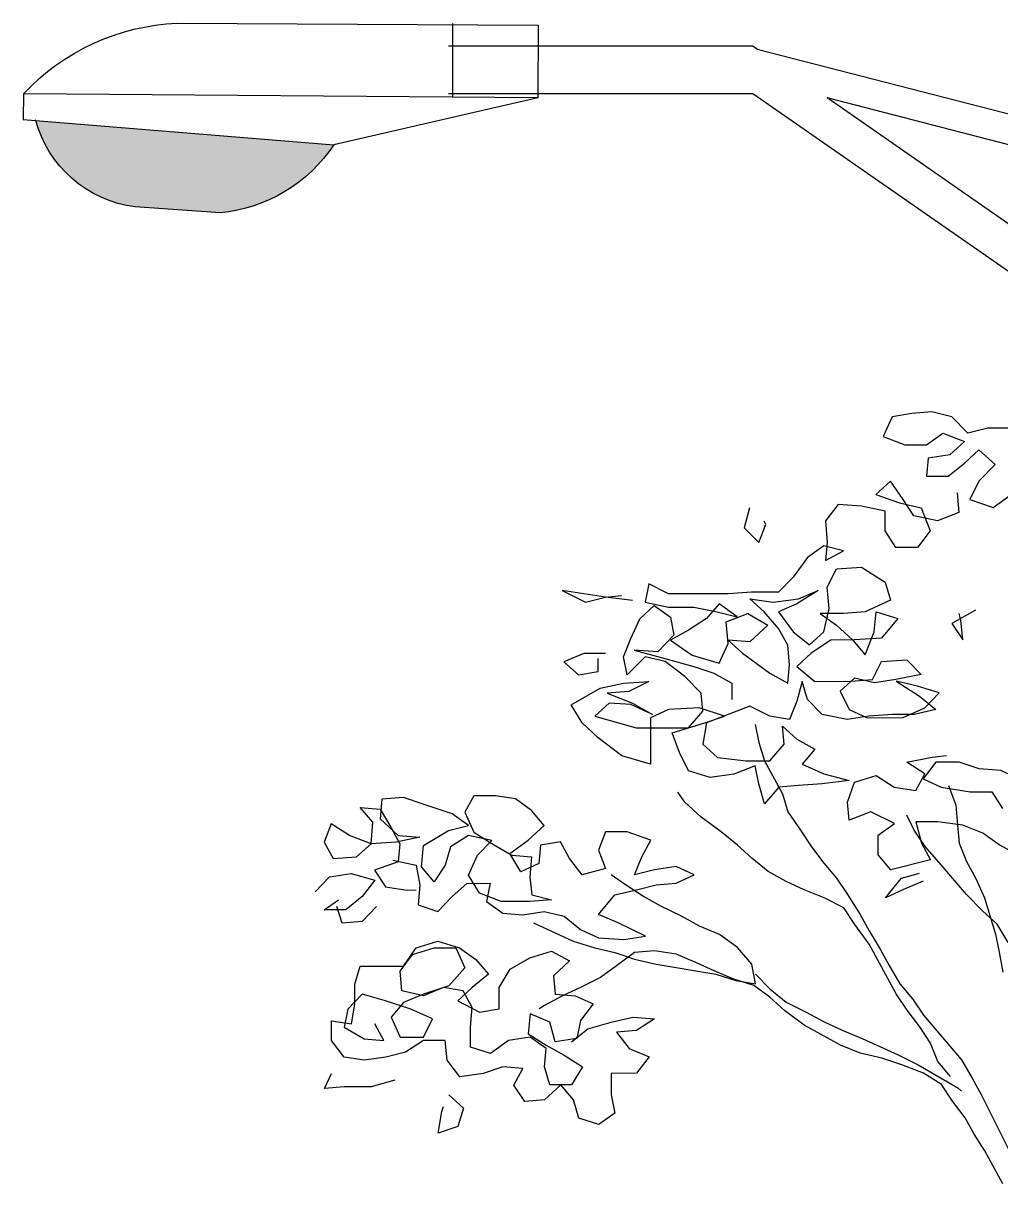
# Model space of a CAD drawing. Header units: inches. Extents: x 295786 to 300745, y 68261 to 70432.
# Drawn here: x 296620.17 to 296653.21, y 70323.77 to 70363.02 of the extents above; entities that cross this region are included whole.
import ezdxf

# ---------------------------------------------------------------- set-up
doc = ezdxf.new("R2010")
doc.units = ezdxf.units.IN
doc.header["$MEASUREMENT"] = 0
for name, color, linetype in [('new line', 2, 'Continuous'), ('POLE', 3, 'Continuous'), ('Tree', 102, 'Continuous')]:
    doc.layers.add(name, color=color, linetype=linetype)

# ---------------------------------------------------------------- blocks, each defined once
blk = doc.blocks.new('T2')
at = {"layer": 'Tree'}
for p, q in [((20.452, 277.476), (21.428, 278.468)), ((21.428, 278.468), (22.62, 278.765)), ((22.62, 278.765), (23.811, 278.665)), ((23.811, 278.665), (25.002, 278.465)), ((25.002, 278.465), (25.542, 277.273)), ((17.962, 277.776), (19.261, 277.775)), ((19.261, 277.775), (20.452, 277.476)), ((21.968, 277.475), (20.668, 276.98)), ((22.942, 276.779), (21.968, 277.475)), ((20.668, 276.98), (21.534, 276.185)), ((24.242, 276.778), (22.942, 276.779)), ((25.542, 277.273), (24.242, 276.778)), ((19.801, 276.484), (18.826, 275.591)), ((20.667, 275.689), (19.801, 276.484)), ((21.534, 276.185), (22.833, 275.985)), ((22.833, 275.985), (22.941, 274.893)), ((18.826, 275.591), (19.8, 274.598)), ((21.641, 274.894), (20.667, 275.689)), ((19.8, 274.598), (20.34, 273.505)), ((22.941, 274.893), (21.641, 274.894)), ((24.347, 273.502), (25.106, 274.593)), ((25.106, 274.593), (25.972, 273.798)), ((21.098, 273.902), (20.989, 272.71)), ((18.932, 273.01), (17.849, 273.805)), ((20.34, 273.505), (18.932, 273.01)), ((24.564, 273.303), (23.264, 273.006)), ((23.696, 272.509), (24.347, 273.502)), ((25.972, 273.798), (24.564, 273.303)), ((26.838, 273.103), (28.246, 273.201)), ((28.246, 273.201), (29.003, 272.207)), ((20.989, 272.71), (22.288, 272.213)), ((22.288, 272.213), (23.696, 272.509)), ((23.264, 273.006), (22.721, 271.617)), ((25.428, 271.615), (25.429, 272.806)), ((25.429, 272.806), (26.838, 273.103)), ((33.552, 272.998), (33.876, 271.806)), ((29.003, 272.207), (28.893, 270.917)), ((32.577, 272.006), (32.685, 272.204)), ((33.009, 270.913), (32.577, 272.006)), ((33.876, 271.806), (33.009, 270.913)), ((22.721, 271.617), (23.478, 270.623)), ((24.777, 270.622), (25.428, 271.615)), ((23.478, 270.623), (24.777, 270.622)), ((27.918, 270.421), (29.11, 270.718)), ((29, 269.825), (27.918, 270.421)), ((28.893, 270.917), (29, 269.825)), ((29.11, 270.718), (30.084, 270.022)), ((30.084, 270.022), (30.949, 268.83)), ((26.834, 269.429), (25.425, 268.537)), ((28.35, 269.329), (26.834, 269.429)), ((28.891, 268.236), (28.35, 269.329)), ((25.425, 268.537), (25.099, 267.445)), ((30.949, 268.83), (31.814, 267.936)), ((38.421, 267.831), (39.613, 268.426)), ((39.613, 268.426), (39.828, 267.334)), ((28.781, 266.946), (28.891, 268.236)), ((30.623, 267.54), (29.432, 268.037)), ((29.432, 268.037), (30.731, 267.242)), ((31.814, 267.936), (33.439, 267.935)), ((33.439, 267.935), (34.847, 267.834)), ((34.847, 267.834), (38.421, 267.831)), ((40.586, 267.432), (42.211, 267.629)), ((42.211, 267.629), (41.237, 267.729)), ((42.211, 267.629), (44.811, 268.024)), ((43.402, 267.331), (42.211, 267.629)), ((44.811, 268.024), (43.402, 267.331)), ((25.099, 267.445), (26.615, 266.749)), ((29.105, 265.556), (28.781, 266.946)), ((32.139, 267.34), (30.623, 267.54)), ((30.731, 267.242), (31.813, 266.745)), ((33.547, 267.537), (32.139, 267.34)), ((32.68, 266.744), (33.547, 267.537)), ((34.304, 266.445), (35.388, 267.238)), ((35.388, 267.238), (36.145, 266.344)), ((36.904, 267.038), (35.496, 266.742)), ((38.42, 267.037), (36.904, 267.038)), ((39.287, 267.135), (38.311, 266.441)), ((39.828, 267.334), (38.42, 267.037)), ((40.152, 266.34), (39.287, 267.135)), ((20.008, 266.854), (21.416, 266.058)), ((20.765, 265.066), (20.874, 266.257)), ((20.874, 266.257), (20.983, 266.654)), ((25.965, 266.75), (24.665, 266.353)), ((24.665, 266.353), (25.638, 265.161)), ((26.072, 265.558), (25.965, 266.75)), ((26.615, 266.749), (27.914, 266.649)), ((27.914, 266.649), (29.322, 266.647)), ((29.322, 266.647), (28.347, 265.953)), ((31.813, 266.745), (30.946, 265.554)), ((31.812, 265.752), (32.68, 266.744)), ((33.654, 266.644), (32.462, 265.95)), ((34.953, 266.146), (33.654, 266.644)), ((35.496, 266.742), (34.304, 266.445)), ((36.145, 266.344), (37.227, 265.648)), ((38.311, 266.441), (38.093, 265.349)), ((40.693, 265.149), (40.152, 266.34)), ((21.416, 266.058), (20.765, 265.066)), ((26.612, 264.168), (26.072, 265.558)), ((28.347, 265.953), (27.371, 265.061)), ((29.97, 264.761), (29.105, 265.556)), ((30.946, 265.554), (29.97, 264.761)), ((31.27, 264.76), (31.812, 265.752)), ((32.462, 265.95), (33.544, 264.956)), ((34.844, 264.856), (34.953, 266.146)), ((37.227, 265.648), (38.31, 265.051)), ((25.638, 265.161), (27.263, 265.061)), ((27.371, 265.061), (26.612, 264.168)), ((27.263, 265.061), (28.671, 265.06)), ((28.671, 265.06), (29.861, 264.264)), ((33.544, 264.956), (34.844, 265.054)), ((34.844, 265.054), (33.977, 264.261)), ((35.384, 263.664), (34.844, 264.856)), ((38.31, 265.051), (37.009, 264.159)), ((38.093, 265.349), (39.067, 264.356)), ((41.125, 264.056), (40.693, 265.149)), ((29.861, 264.264), (30.727, 263.469)), ((31.16, 263.568), (31.27, 264.76)), ((33.977, 264.261), (32.351, 263.071)), ((37.009, 264.159), (35.384, 263.664)), ((40.475, 264.454), (38.634, 263.959)), ((39.067, 264.356), (40.475, 264.454)), ((42.208, 264.254), (43.507, 264.253)), ((43.507, 264.253), (44.698, 263.755)), ((24.121, 263.872), (23.254, 262.979)), ((25.637, 263.771), (24.121, 263.872)), ((26.177, 262.679), (25.637, 263.771)), ((30.727, 263.469), (29.643, 262.577)), ((31.268, 262.476), (31.16, 263.568)), ((36.9, 263.464), (35.709, 263.068)), ((38.634, 263.959), (36.9, 263.464)), ((37.441, 262.868), (38.633, 263.761)), ((38.633, 263.761), (39.825, 264.057)), ((39.825, 264.057), (40.907, 262.964)), ((40.907, 262.964), (41.125, 264.056)), ((42.64, 263.162), (42.641, 263.956)), ((44.698, 263.755), (43.831, 262.962)), ((23.254, 262.979), (24.77, 262.68)), ((26.069, 262.48), (27.261, 262.777)), ((27.261, 262.777), (28.126, 261.982)), ((32.351, 263.071), (31.268, 262.476)), ((35.709, 263.068), (34.625, 262.473)), ((36.465, 261.876), (37.441, 262.868)), ((43.831, 262.962), (42.64, 263.162)), ((22.169, 261.888), (23.47, 262.284)), ((24.769, 262.581), (23.361, 261.689)), ((23.47, 262.284), (24.769, 262.581)), ((24.77, 262.68), (26.069, 262.48)), ((27.477, 262.579), (26.177, 262.679)), ((29.643, 262.577), (27.477, 262.579)), ((30.075, 261.484), (30.401, 262.576)), ((30.401, 262.576), (30.725, 261.385)), ((34.625, 262.473), (34.624, 261.481)), ((41.123, 262.468), (39.607, 262.568)), ((39.607, 262.568), (40.798, 261.972)), ((42.531, 262.169), (41.123, 262.468)), ((44.263, 261.175), (42.531, 262.169)), ((23.035, 260.994), (22.169, 261.888)), ((23.361, 261.689), (22.385, 260.895)), ((28.126, 261.982), (27.584, 260.891)), ((29.208, 260.592), (30.075, 261.484)), ((30.725, 261.385), (31.157, 260.292)), ((36.356, 260.784), (36.465, 261.876)), ((42.097, 261.871), (40.58, 261.277)), ((40.798, 261.972), (42.097, 261.871)), ((22.385, 260.895), (23.684, 260.596)), ((24.334, 260.397), (23.035, 260.994)), ((27.584, 260.891), (26.5, 260.395)), ((32.349, 260.49), (33.54, 261.084)), ((33.54, 261.084), (36.139, 260.089)), ((35.056, 260.487), (36.573, 260.983)), ((37.221, 259.791), (36.356, 260.784)), ((36.573, 260.983), (38.414, 260.882)), ((38.414, 260.882), (39.496, 260.384)), ((40.58, 261.277), (39.388, 260.583)), ((39.388, 260.583), (40.689, 261.178)), ((40.689, 261.178), (41.988, 261.276)), ((41.988, 261.276), (42.854, 260.481)), ((43.612, 260.083), (44.263, 261.175)), ((23.684, 260.596), (24.984, 260.595)), ((26.5, 260.395), (24.334, 260.397)), ((24.984, 260.595), (26.392, 260.495)), ((26.392, 260.495), (27.691, 260.295)), ((27.691, 260.295), (29.208, 260.592)), ((31.157, 260.292), (32.349, 260.49)), ((33.214, 259.993), (32.997, 258.901)), ((36.247, 260.089), (35.056, 260.487)), ((36.139, 260.089), (36.354, 258.799)), ((38.196, 259.492), (36.247, 260.089)), ((39.496, 260.384), (39.494, 257.605)), ((42.854, 260.481), (40.362, 259.788)), ((42.636, 259.19), (43.612, 260.083)), ((31.59, 259.895), (30.723, 259.101)), ((31.48, 258.803), (31.59, 259.895)), ((40.362, 259.788), (37.221, 259.791)), ((37.762, 258.301), (38.196, 259.492)), ((30.723, 259.101), (29.639, 258.506)), ((32.346, 257.809), (31.48, 258.803)), ((32.997, 258.901), (32.671, 257.809)), ((36.354, 258.799), (35.487, 258.005)), ((41.227, 258.1), (42.636, 259.19)), ((22.599, 258.016), (21.733, 258.116)), ((24.115, 257.717), (22.599, 258.016)), ((29.639, 258.506), (30.396, 257.612)), ((35.487, 258.005), (33.754, 257.808)), ((37.219, 257.209), (37.762, 258.301)), ((39.494, 257.605), (41.227, 258.1)), ((17.399, 256.73), (18.483, 257.225)), ((18.483, 257.225), (19.782, 257.323)), ((19.782, 257.323), (20.974, 257.719)), ((20.974, 257.719), (22.382, 257.718)), ((22.382, 257.718), (23.139, 256.725)), ((23.031, 257.023), (24.115, 257.717)), ((30.396, 257.612), (29.096, 257.018)), ((32.671, 257.809), (31.586, 255.824)), ((33.754, 257.808), (32.346, 257.809)), ((32.994, 256.419), (33.212, 257.511)), ((33.212, 257.511), (34.511, 257.013)), ((35.919, 256.813), (37.219, 257.209)), ((23.139, 256.725), (22.056, 256.229)), ((23.572, 256.03), (23.031, 257.023)), ((25.955, 256.921), (24.871, 256.227)), ((27.254, 256.523), (25.955, 256.921)), ((27.686, 255.331), (27.254, 256.523)), ((29.096, 257.018), (27.579, 256.622)), ((27.579, 256.622), (29.204, 256.422)), ((34.511, 257.013), (35.919, 256.813)), ((19.023, 255.934), (18.372, 254.942)), ((20.322, 255.933), (19.023, 255.934)), ((22.056, 256.229), (20.322, 255.933)), ((21.622, 256.329), (21.188, 255.138)), ((24.871, 256.227), (23.572, 256.03)), ((29.204, 256.422), (30.612, 256.321)), ((30.612, 256.321), (31.803, 256.221)), ((31.586, 255.824), (31.26, 254.732)), ((31.803, 256.221), (32.668, 255.228)), ((32.668, 255.228), (32.994, 256.419)), ((37.434, 255.323), (37.867, 255.918)), ((21.188, 255.138), (21.079, 253.947)), ((27.577, 254.239), (27.686, 255.331)), ((36.458, 254.43), (37.434, 255.323)), ((46.639, 254.819), (47.614, 255.513)), ((47.614, 255.513), (48.806, 255.711)), ((48.806, 255.711), (50.105, 255.709)), ((50.105, 255.709), (50.646, 254.716)), ((51.404, 254.616), (53.137, 255.211)), ((53.137, 255.211), (54.329, 255.607)), ((54.329, 255.607), (55.629, 255.506)), ((55.629, 255.506), (55.736, 254.315)), ((23.678, 253.647), (24.112, 254.54)), ((24.869, 254.043), (26.278, 254.737)), ((26.278, 254.737), (27.577, 254.239)), ((31.26, 254.732), (30.501, 253.641)), ((35.266, 253.538), (36.458, 254.43)), ((45.88, 253.926), (46.639, 254.819)), ((50.646, 254.716), (50.103, 253.525)), ((50.429, 253.922), (51.404, 254.616)), ((55.736, 254.911), (55.085, 253.819)), ((56.928, 255.009), (55.736, 254.911)), ((56.169, 254.116), (56.928, 255.009)), ((19.562, 253.452), (20.754, 253.947)), ((20.754, 253.947), (22.27, 254.144)), ((21.079, 253.947), (20.969, 252.855)), ((22.27, 254.144), (23.57, 254.143)), ((23.57, 254.143), (23.244, 252.853)), ((25.843, 253.347), (24.869, 254.043)), ((46.854, 253.032), (45.88, 253.926)), ((51.62, 253.623), (50.429, 253.922)), ((55.085, 253.819), (54.543, 252.827)), ((55.736, 254.315), (54.652, 253.323)), ((56.276, 252.825), (56.169, 254.116)), ((57.576, 253.321), (58.66, 254.015)), ((58.66, 254.015), (59.092, 252.922)), ((18.586, 252.758), (19.562, 253.452)), ((23.027, 252.655), (23.678, 253.647)), ((25.842, 252.156), (25.843, 253.347)), ((30.501, 253.641), (29.85, 252.649)), ((34.29, 252.744), (35.266, 253.538)), ((39.489, 253.038), (40.898, 253.533)), ((40.03, 252.045), (39.489, 253.038)), ((40.898, 253.533), (42.197, 253.532)), ((42.197, 253.532), (42.629, 252.44)), ((47.936, 252.237), (46.854, 253.032)), ((50.103, 253.525), (49.02, 252.831)), ((49.02, 253.03), (50.428, 253.327)), ((49.885, 252.136), (49.02, 253.03)), ((50.428, 253.327), (51.51, 252.631)), ((53.135, 252.729), (51.62, 253.623)), ((54.652, 253.323), (53.352, 253.225)), ((53.352, 253.225), (54.76, 252.926)), ((56.276, 252.825), (57.576, 253.321)), ((17.286, 252.064), (18.586, 252.758)), ((20.969, 252.855), (20.535, 251.763)), ((22.051, 251.563), (23.027, 252.655)), ((23.244, 252.853), (22.701, 251.861)), ((29.85, 252.649), (29.091, 251.657)), ((33.423, 251.951), (34.29, 252.744)), ((42.629, 252.44), (42.195, 251.348)), ((44.362, 251.942), (44.904, 252.934)), ((44.904, 252.934), (46.095, 252.734)), ((46.095, 252.734), (46.202, 251.642)), ((49.02, 252.831), (47.827, 252.137)), ((51.51, 252.631), (51.834, 251.538)), ((53.242, 251.438), (53.135, 252.729)), ((54.543, 252.827), (54.65, 251.735)), ((54.76, 252.926), (56.276, 252.825)), ((57.141, 252.03), (56.276, 252.825)), ((59.092, 252.922), (58.549, 251.93)), ((20.535, 251.763), (19.992, 250.771)), ((22.701, 251.861), (25.083, 251.263)), ((25.083, 251.263), (25.842, 252.156)), ((29.091, 251.657), (28.332, 250.764)), ((32.448, 251.158), (33.423, 251.951)), ((40.462, 250.952), (40.03, 252.045)), ((43.603, 250.95), (44.362, 251.942)), ((46.202, 251.642), (47.285, 251.145)), ((47.827, 252.137), (46.636, 252.039)), ((46.636, 252.039), (46.743, 250.848)), ((47.285, 251.145), (47.936, 252.237)), ((50.426, 250.944), (49.885, 252.136)), ((54.975, 251.834), (53.567, 251.537)), ((54.65, 251.735), (56.058, 251.237)), ((58.549, 251.93), (57.141, 252.03)), ((20.533, 249.778), (22.051, 251.563)), ((24.433, 250.767), (23.35, 251.066)), ((31.364, 250.563), (32.448, 251.158)), ((36.888, 250.955), (37.971, 251.451)), ((37.97, 250.458), (36.888, 250.955)), ((37.971, 251.451), (39.271, 251.251)), ((39.271, 251.251), (40.462, 250.952)), ((41.003, 250.356), (41.87, 250.951)), ((42.195, 251.348), (43.603, 250.95)), ((49.775, 249.852), (50.426, 250.944)), ((51.834, 251.538), (52.483, 250.545)), ((52.483, 250.545), (53.242, 251.438)), ((53.567, 251.537), (53.349, 250.346)), ((56.058, 251.237), (55.407, 250.245)), ((57.465, 251.037), (56.057, 250.641)), ((58.765, 250.838), (57.465, 251.037)), ((19.992, 250.771), (19.45, 249.58)), ((23.133, 250.57), (24.324, 250.072)), ((25.406, 249.575), (24.433, 250.767)), ((28.332, 250.764), (27.681, 249.772)), ((30.28, 250.067), (31.364, 250.563)), ((39.162, 250.358), (37.97, 250.458)), ((40.353, 250.059), (39.162, 250.358)), ((39.919, 249.662), (41.003, 250.356)), ((46.743, 250.848), (46.634, 249.756)), ((50.533, 250.447), (49.125, 250.449)), ((49.125, 250.449), (49.341, 249.356)), ((51.399, 249.652), (50.533, 250.447)), ((53.349, 250.346), (53.456, 249.154)), ((55.407, 250.245), (54.107, 250.047)), ((56.057, 250.641), (56.814, 249.648)), ((59.63, 249.943), (58.765, 250.838)), ((19.45, 249.58), (18.798, 247.396)), ((19.557, 248.786), (20.533, 249.778)), ((24.324, 250.072), (25.406, 249.575)), ((27.681, 249.772), (26.922, 248.581)), ((27.897, 248.977), (29.089, 249.572)), ((29.089, 249.572), (30.28, 250.067)), ((38.835, 249.067), (39.919, 249.662)), ((41.652, 249.76), (40.353, 250.059)), ((42.625, 248.568), (41.652, 249.76)), ((46.634, 249.756), (45.442, 249.459)), ((48.475, 249.357), (49.775, 249.852)), ((52.265, 248.758), (51.399, 249.652)), ((54.107, 250.047), (53.565, 250.048)), ((56.814, 249.648), (57.788, 248.853)), ((27.246, 247.985), (27.897, 248.977)), ((37.643, 248.473), (38.835, 249.067)), ((45.442, 249.459), (46.742, 249.359)), ((46.742, 249.359), (48.475, 249.357)), ((49.341, 249.356), (48.366, 248.662)), ((53.456, 249.154), (52.265, 248.758)), ((55.947, 249.053), (56.813, 248.159)), ((57.788, 248.853), (59.088, 248.852)), ((58.004, 248.058), (58.33, 249.051)), ((59.088, 248.852), (58.222, 249.448)), ((18.69, 247.992), (19.557, 248.786)), ((26.922, 248.581), (26.379, 247.589)), ((36.56, 247.878), (37.643, 248.473)), ((41.434, 248.072), (42.625, 248.568)), ((44.683, 248.467), (43.708, 247.673)), ((45.875, 248.764), (44.683, 248.467)), ((47.174, 248.564), (45.875, 248.764)), ((48.366, 248.662), (47.174, 248.564)), ((56.813, 248.159), (58.004, 248.058)), ((18.039, 246.901), (18.69, 247.992)), ((26.379, 247.589), (25.728, 246.497)), ((26.378, 246.794), (27.246, 247.985)), ((35.368, 247.383), (36.56, 247.878)), ((39.808, 247.28), (41.434, 248.072)), ((43.708, 247.673), (42.624, 247.178)), ((46.524, 248.068), (44.14, 246.978)), ((18.798, 247.396), (18.58, 246.305)), ((24.751, 243.817), (26.378, 246.794)), ((34.284, 246.589), (35.368, 247.383)), ((41.108, 247.08), (39.808, 247.28)), ((42.624, 247.178), (41.108, 247.08)), ((44.14, 246.978), (42.84, 246.582)), ((52.263, 246.971), (50.963, 246.575)), ((53.562, 246.573), (52.263, 246.971)), ((18.58, 246.305), (18.362, 245.113)), ((25.728, 246.497), (25.186, 245.505)), ((33.417, 245.597), (34.284, 246.589)), ((36.774, 245.694), (37.966, 246.189)), ((37.966, 246.189), (39.266, 246.386)), ((39.266, 246.386), (40.457, 246.286)), ((40.457, 246.286), (41.539, 245.491)), ((41.648, 246.285), (40.457, 245.889)), ((42.84, 246.582), (41.648, 246.285)), ((45.439, 246.381), (44.355, 245.787)), ((46.738, 245.983), (45.439, 246.381)), ((50.963, 246.575), (49.987, 245.881)), ((51.179, 246.575), (50.637, 245.384)), ((52.479, 246.574), (51.179, 246.575)), ((53.778, 246.176), (52.479, 246.574)), ((54.319, 245.48), (53.562, 246.573)), ((54.535, 245.182), (53.778, 246.176)), ((25.186, 245.505), (24.535, 244.413)), ((33.199, 244.406), (33.417, 245.597)), ((39.157, 245.592), (35.582, 245)), ((35.691, 245.198), (36.774, 245.694)), ((40.457, 245.889), (39.157, 245.592)), ((41.539, 245.491), (42.513, 244.795)), ((44.355, 245.787), (45.329, 244.892)), ((47.929, 245.287), (46.738, 245.983)), ((49.987, 245.881), (49.228, 244.988)), ((50.637, 245.384), (51.61, 244.291)), ((56.918, 245.478), (54.319, 245.48)), ((57.242, 244.386), (56.918, 245.478)), ((33.2, 245.002), (32.332, 244.109)), ((33.307, 244.307), (34.499, 244.703)), ((35.582, 245), (34.39, 244.604)), ((34.499, 244.703), (35.691, 245.198)), ((42.513, 244.795), (43.704, 244.199)), ((45.329, 244.892), (45.22, 243.8)), ((48.578, 244.195), (47.929, 245.287)), ((49.228, 244.988), (50.202, 244.193)), ((54.426, 243.991), (54.535, 245.182)), ((24.535, 244.413), (23.776, 243.52)), ((32.332, 244.109), (31.357, 243.316)), ((32.332, 243.613), (33.307, 244.307)), ((34.39, 244.604), (33.199, 244.406)), ((43.704, 244.199), (44.787, 243.701)), ((48.576, 242.904), (48.578, 244.195)), ((50.201, 243.002), (50.744, 243.994)), ((50.202, 244.193), (51.068, 243.398)), ((50.744, 243.994), (51.935, 244.192)), ((51.61, 244.291), (53.126, 243.794)), ((51.935, 244.192), (53.126, 243.694)), ((53.126, 243.694), (54.426, 243.991)), ((57.241, 243.195), (57.242, 244.386)), ((23.776, 243.52), (23.125, 242.528)), ((24.1, 242.825), (24.751, 243.817)), ((31.357, 243.316), (30.165, 242.721)), ((31.464, 242.819), (32.332, 243.613)), ((44.028, 243.702), (42.945, 243.207)), ((45.22, 243.8), (44.028, 243.702)), ((44.787, 243.701), (45.869, 243.105)), ((51.068, 243.398), (49.768, 242.704)), ((53.126, 243.794), (54.317, 243.296)), ((53.883, 242.899), (55.4, 243.395)), ((54.317, 243.296), (55.074, 242.402)), ((55.4, 243.395), (56.808, 243.791)), ((56.808, 243.791), (57.674, 242.896)), ((23.341, 241.833), (24.1, 242.825)), ((30.165, 242.721), (29.081, 242.126)), ((30.272, 241.927), (31.464, 242.819)), ((42.945, 243.207), (43.702, 242.213)), ((45.543, 242.112), (46.735, 242.608)), ((45.869, 243.105), (46.194, 242.906)), ((46.735, 242.608), (46.842, 241.416)), ((49.768, 242.704), (48.576, 242.904)), ((50.308, 241.81), (50.201, 243.002)), ((52.583, 242.305), (53.883, 242.899)), ((57.456, 242.003), (57.241, 243.195)), ((57.674, 242.896), (57.889, 241.804)), ((23.125, 242.528), (20.848, 239.85)), ((29.081, 242.126), (27.998, 241.631)), ((28.105, 240.737), (30.272, 241.927)), ((40.562, 242.414), (39.262, 242.316)), ((39.262, 242.316), (40.344, 241.62)), ((41.861, 242.115), (40.562, 242.414)), ((43.268, 241.717), (41.861, 242.115)), ((43.702, 242.213), (43.918, 241.121)), ((45.217, 240.921), (45.543, 242.112)), ((53.123, 241.212), (52.583, 242.305)), ((55.074, 242.402), (54.531, 241.211)), ((55.506, 241.012), (56.048, 242.004)), ((58.648, 242.201), (57.456, 242.003)), ((58.647, 241.009), (58.648, 242.201)), ((22.69, 240.841), (23.341, 241.833)), ((27.998, 241.631), (26.806, 241.135)), ((40.344, 241.62), (41.535, 241.52)), ((41.535, 241.52), (40.776, 240.528)), ((44.242, 240.922), (43.268, 241.717)), ((46.842, 241.416), (45.758, 240.722)), ((45.758, 240.524), (46.734, 241.218)), ((46.734, 241.218), (48.033, 241.018)), ((50.307, 240.619), (50.308, 241.81)), ((54.531, 241.211), (53.123, 241.212)), ((57.889, 241.804), (56.697, 241.11)), ((22.256, 239.749), (22.69, 240.841)), ((26.806, 241.135), (24.639, 240.144)), ((26.913, 240.242), (28.105, 240.737)), ((40.776, 240.528), (39.584, 240.032)), ((43.918, 241.121), (45.217, 240.921)), ((45.758, 240.722), (44.675, 240.127)), ((45.865, 239.432), (45.758, 240.524)), ((48.033, 241.018), (49.115, 240.223)), ((49.115, 240.223), (50.307, 240.619)), ((51.714, 239.824), (51.824, 241.015)), ((51.824, 241.015), (53.123, 241.014)), ((53.123, 241.014), (54.206, 240.318)), ((56.697, 241.11), (55.506, 241.012)), ((57.888, 240.017), (58.647, 241.009)), ((20.848, 239.85), (20.197, 238.758)), ((21.497, 238.856), (22.256, 239.749)), ((24.639, 240.144), (23.447, 239.55)), ((24.422, 239.549), (25.613, 239.945)), ((25.613, 239.945), (26.913, 240.242)), ((39.584, 240.032), (40.342, 239.039)), ((44.675, 240.127), (43.591, 239.433)), ((50.955, 238.832), (51.714, 239.824)), ((54.206, 240.318), (55.397, 240.019)), ((55.397, 240.019), (56.696, 239.82)), ((56.696, 239.82), (57.888, 240.017)), ((23.447, 239.55), (21.063, 238.162)), ((22.038, 238.359), (23.121, 239.053)), ((23.121, 239.053), (24.422, 239.549)), ((43.591, 239.433), (44.24, 238.341)), ((45.539, 238.34), (45.865, 239.432)), ((47.165, 239.331), (48.356, 239.429)), ((47.705, 238.338), (47.165, 239.331)), ((48.356, 239.429), (49.547, 239.031)), ((20.197, 238.758), (19.654, 237.766)), ((21.387, 237.367), (22.038, 238.359)), ((40.342, 239.039), (41.858, 239.038)), ((41.858, 239.038), (41.856, 237.747)), ((49.547, 239.031), (50.955, 238.832)), ((54.854, 238.63), (56.261, 238.231)), ((59.077, 238.13), (58.645, 239.024)), ((19.654, 237.766), (18.027, 234.491)), ((21.063, 238.162), (20.846, 237.963)), ((41.856, 237.747), (41.639, 236.655)), ((44.131, 237.447), (44.89, 238.34)), ((44.24, 238.341), (45.539, 238.34)), ((44.89, 238.34), (45.863, 237.446)), ((47.055, 237.346), (47.705, 238.338)), ((51.604, 237.739), (50.736, 236.945)), ((56.261, 238.231), (57.886, 238.23)), ((57.886, 238.23), (59.077, 238.13)), ((20.628, 236.375), (21.387, 237.367)), ((43.805, 236.356), (44.131, 237.447)), ((45.863, 237.446), (47.055, 237.346)), ((52.036, 236.746), (51.928, 237.044)), ((20.085, 235.383), (20.628, 236.375)), ((41.639, 236.655), (42.613, 235.96)), ((42.613, 235.96), (43.805, 236.356)), ((50.736, 236.945), (51.06, 235.853)), ((52.251, 235.455), (52.036, 236.746)), ((51.06, 235.853), (52.251, 235.455)), ((19.434, 234.391), (20.085, 235.383)), ((18.349, 232.406), (19.434, 234.391))]:
    blk.add_line(p, q, dxfattribs=at)
blk = doc.blocks.new('SINGLE POST')
at = {"layer": 'POLE'}
h = blk.add_hatch(color=254, dxfattribs=at)
edge = h.paths.add_edge_path()
edge.add_line((118167.863, 38243.895), (118157.791, 38243.081))
edge.add_ellipse((118162.122, 38245.942), major_axis=(3.671, 3.671), ratio=1, start_angle=168.4518, end_angle=219.5278)
edge.add_line((118161.627, 38240.775), (118164.501, 38240.978))
edge.add_ellipse((118164.01, 38244.94), major_axis=(2.823, 2.823), ratio=1, start_angle=232.0562, end_angle=299.825)
at = {"layer": 'POLE', "color": 9}
for p, q in [((118163.091, 38247.189, 6.686), (118150.879, 38247.12, 6.686)), ((118150.879, 38247.12, 6.686), (118150.897, 38244.669, 6.686)), ((118153.782, 38247.179, 6.686), (118153.782, 38244.712, 6.686)), ((118125.716, 38241.723, 6.686), (118143.477, 38246.301, 6.686)), ((118125.716, 38240.692, 6.686), (118141.115, 38244.661, 6.686)), ((118150.897, 38244.669, 6.686), (118168.283, 38244.801, 6.686)), ((118150.897, 38244.669, 6.686), (118168.283, 38244.801, 6.686)), ((118150.897, 38244.669, 6.686), (118157.791, 38243.081, 6.686)), ((118168.283, 38244.801, 6.686), (118168.288, 38243.929, 6.686)), ((118168.288, 38243.929, 6.686), (118157.791, 38243.081, 6.686)), ((118161.627, 38240.775, 6.686), (118164.501, 38240.978, 6.686))]:
    blk.add_line(p, q, dxfattribs=at)
at = {"layer": 'POLE', "color": 9, "elevation": 6.686}
for points in [[(118143.471, 38246.299), (118143.631, 38246.41), (118153.909, 38246.41)], [(118125.646, 38232.3), (118143.631, 38244.806), (118153.909, 38244.806)], [(118125.646, 38233.904), (118141.115, 38244.661)]]:
    blk.add_lwpolyline(points, dxfattribs=at)
at = {"layer": 'POLE', "color": 9}
for centre, major_axis, start_param, end_param in [((118162.773, 38239.659, 6.686), (5.329, 5.329), 6.248659, 7.026307), ((118164.01, 38244.94, 6.686), (2.823, 2.823), 4.050145, 5.241007), ((118162.122, 38245.942, 6.686), (3.671, 3.671), 2.940039, 3.831483)]:
    blk.add_ellipse(centre, major_axis=major_axis, ratio=1, start_param=start_param, end_param=end_param, dxfattribs=at)

msp = doc.modelspace()

# ---------------------------------------------------------------- block references
at = {"layer": 'new line', "xscale": -1}
msp.add_blockref('SINGLE POST', (414788.4547355, 32115.82824278, -6.68587187), dxfattribs=at)
at = {"layer": 'Tree', "xscale": -0.5632000000000001, "yscale": 0.5632000000000001, "zscale": 0.5632000000000001}
msp.add_blockref('T2', (296663.61716264, 70192.87553544), dxfattribs=at)

doc.saveas('drawing.dxf')
